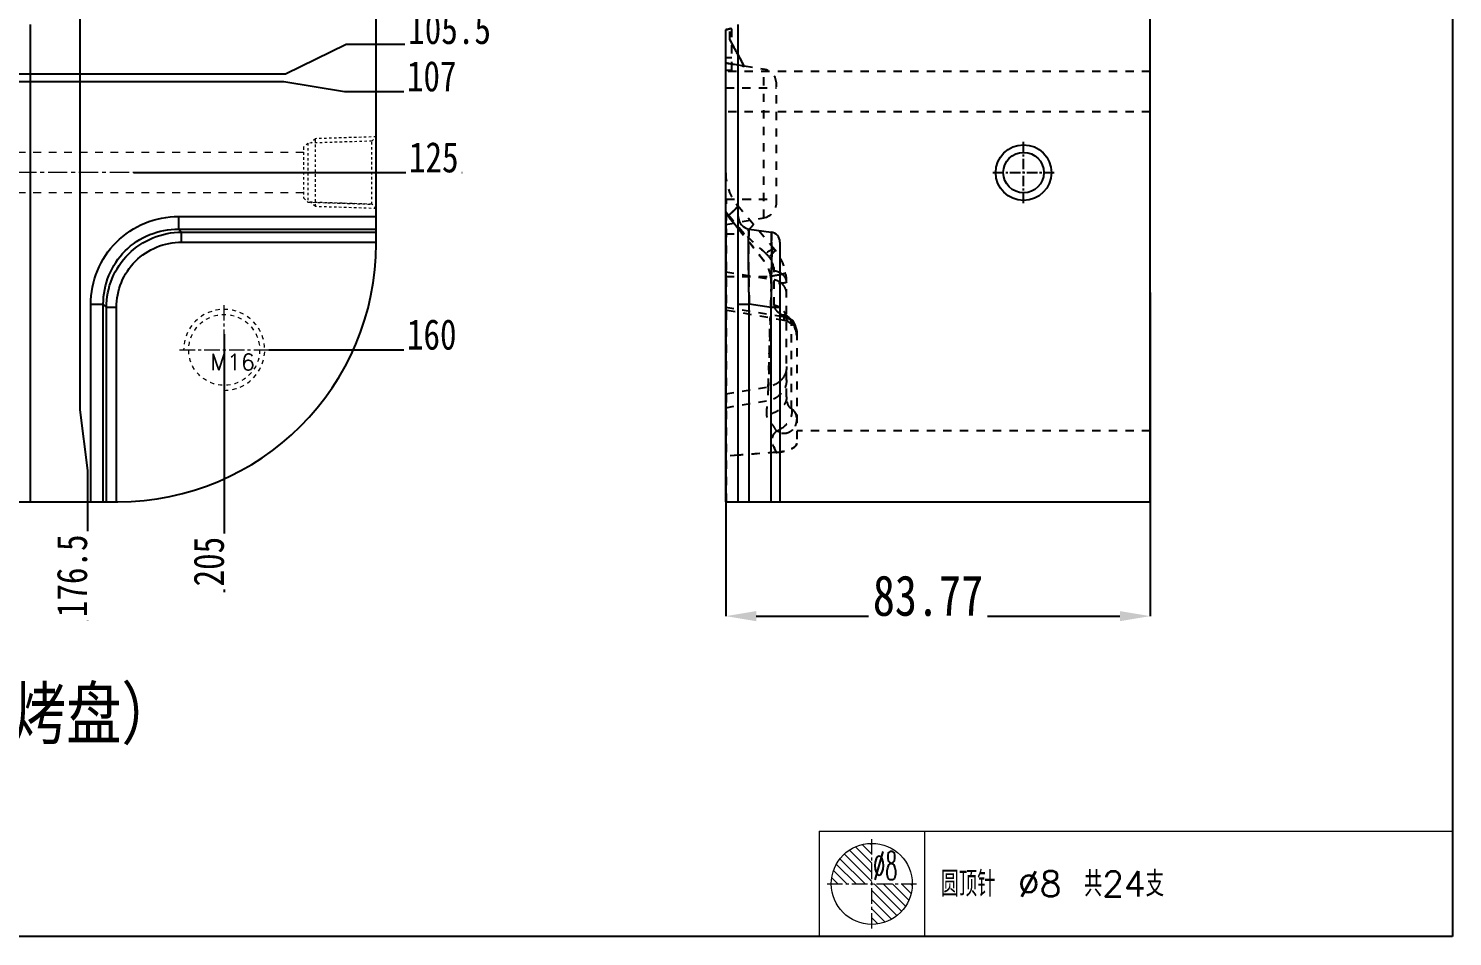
# Model space of a CAD drawing. Header units: millimetres. Extents: x 4797 to 6967, y -10922 to -3169.
# Drawn here: x 5720.4 to 6001.4, y -6133.8 to -5954.5 of the extents above; entities that cross this region are included whole.
import ezdxf
from ezdxf.enums import TextEntityAlignment as Align

# ---------------------------------------------------------------- set-up
doc = ezdxf.new("R2010")
doc.units = ezdxf.units.MM
doc.header["$LTSCALE"] = 16.335
doc.header["$PDMODE"] = 3
doc.header["$PDSIZE"] = 0.3125
doc.linetypes.add('CENTER', pattern=[0.6, 0.375, -0.075, 0.075, -0.075])
doc.linetypes.add('HIDDEN', pattern=[0.2, 0.1, -0.1])
doc.layers.get('0').update_dxf_attribs({"linetype": 'CONTINUOUS'})
doc.layers.get('Defpoints').update_dxf_attribs({"linetype": 'CONTINUOUS'})
for name, color, linetype, lineweight in [('cool', 153, 'HIDDEN', 9), ('epin', 13, 'CONTINUOUS', 9), ('screw', 33, 'CONTINUOUS', 13)]:
    doc.layers.add(name, color=color, linetype=linetype, lineweight=lineweight)
doc.layers.add('DEFAULT_2', color=8, linetype='HIDDEN')
doc.styles.add('CHINA', font='txt.shx', dxfattribs={"bigfont": 'gbcbig.shx'})
doc.styles.get("Standard").update_dxf_attribs({"font": 'txt', "width": 0.8})
doc.styles.add('TXT', font='txt.shx', dxfattribs={"bigfont": 'gbcbig.shx'})
doc.styles.add('TXT05', font='txt.shx', dxfattribs={"width": 0.5, "bigfont": 'gbcbig.shx'})
doc.dimstyles.new('ISO-25', dxfattribs={"dimtxt": 8, "dimasz": 6, "dimexe": 0, "dimexo": 0, "dimgap": 0, "dimtad": 1, "dimdsep": 46, "dimtxsty": 'Standard', "dimcen": 0, "dimclrd": 4, "dimclre": 4, "dimclrt": 6, "dimazin": 0, "dimtfac": 1, "dimtofl": 0, "dimtmove": 0, "dimatfit": 3, "dimfxl": 0, "dimarcsym": 0})

# ---------------------------------------------------------------- blocks, each defined once
blk = doc.blocks.new('*D198')
at = {"color": 4, "lineweight": -2, "transparency": 16777216}
for p, q in [((5857.97, -5991.48), (5857.97, -6070.57)), ((5941.73, -6006.66), (5941.73, -6070.57)), ((5863.97, -6070.57), (5935.73, -6070.57))]:
    blk.add_line(p, q, dxfattribs=at)
at = {"color": 4, "transparency": 16777216}
for points in [[(5863.97, -6069.57), (5863.97, -6071.57), (5857.97, -6070.57)], [(5935.73, -6069.57), (5935.73, -6071.57), (5941.73, -6070.57)]]:
    blk.add_solid(points, dxfattribs=at)
at = {"layer": 'Defpoints', "color": 0, "transparency": 16777216}
for p in [(5857.97, -5991.48), (5941.73, -6006.66), (5941.73, -6070.57)]:
    blk.add_point(p, dxfattribs=at)
at = {"color": 6, "transparency": 16777216, "insert": (5897.87, -6066.57), "char_height": 8, "attachment_point": 5, "bg_fill": 3, "box_fill_scale": 1.1, "bg_fill_color": 256, "bg_fill_true_color": 13158600, "bg_fill_transparency": 0}
blk.add_mtext('83.77', dxfattribs=at)
blk = doc.blocks.new('cool_jt_f12')
at = {"layer": 'cool', "ltscale": 0.3}
for p, q in [((0, 7.0785), (0.856, 6.2225)), ((0, 7.0785), (12, 6.7035)), ((0.856, 6.2225), (0.856, -6.2225)), ((13.5, 5.827375), (0.856, 6.2225)), ((0.856, 6.2225), (13.5, 5.827375)), ((12, 6.7035), (12.856, 5.8475)), ((12, 6.7035), (12, -6.7035)), ((14.327375, 5), (13.5, 5.827375)), ((13.5, -5.827375), (13.5, 5.827375)), ((14.327375, -5), (14.327375, 5)), ((13.5, -5.827375), (14.327375, -5)), ((0.856, -6.2225), (0, -7.0785)), ((0, -7.0785), (12, -6.7035)), ((0.856, -6.2225), (13.5, -5.827375)), ((12, -6.7035), (12.856, -5.8475))]:
    blk.add_line(p, q, dxfattribs=at)
blk = doc.blocks.new('147')
at = {"layer": 'cool', "ltscale": 0.932966}
for p, q in [((229.57, -3849.57), (-211.77, -3849.57)), ((229.57, -3857.57), (-211.77, -3857.57))]:
    blk.add_line(p, q, dxfattribs=at)
at = {"layer": 'cool', "color": 1, "linetype": 'CENTER', "ltscale": 0.621977}
blk.add_line((243.9, -3853.57), (-226.1, -3853.57), dxfattribs=at)
at = {"layer": 'cool', "ltscale": 0.932966, "rotation": 179.9999999999999}
blk.add_blockref('cool_jt_f12', (243.9, -3853.57), dxfattribs=at)
blk = doc.blocks.new('screw_m16_g')
at = {"layer": 'screw', "color": 1, "linetype": 'CENTER', "ltscale": 0.497582}
for p, q in [((0, -8.8), (0, 8.8)), ((-8.8, 0), (8.8, 0))]:
    blk.add_line(p, q, dxfattribs=at)
at = {"layer": 'screw', "color": 33, "linetype": 'HIDDEN', "ltscale": 0.497582}
blk.add_circle((0, 0), 7, dxfattribs=at)
at = {"layer": 'screw', "color": 92, "linetype": 'HIDDEN', "ltscale": 0.497582}
blk.add_arc((0, 0), 8, 270, 180, dxfattribs=at)
at = {"layer": 'screw', "color": 6, "style": 'TXT'}
blk.add_text('M16', height=3.2, dxfattribs=at).set_placement((-2.72, -4))
blk = doc.blocks.new('epin_ejp_8')
at = {"layer": 'epin'}
h = blk.add_hatch(dxfattribs=at)
h.set_pattern_fill('_ANSI31', color=123, scale=0.2, angle=90, style=0)
h.set_pattern_definition([(135, (-263.1036, 1313.3417), (-0.4490128, -0.4490128), [])])
h.paths.add_polyline_path([(0, 4, 0.414214), (-4, 0), (0, 0)])
h.paths.add_polyline_path([(4, 0), (0, 0), (0, -4, 0.414214)])
at = {"layer": 'epin', "color": 1, "linetype": 'CENTER', "ltscale": 0.248791}
for p, q in [((0, -4.4), (0, 4.4)), ((-4.4, 0), (4.4, 0))]:
    blk.add_line(p, q, dxfattribs=at)
at = {"layer": 'epin'}
blk.add_circle((0, 0), 4, dxfattribs=at)
at = {"layer": 'epin', "color": 6, "style": 'TXT05', "width": 0.5}
blk.add_text('%%c8', height=2.8, dxfattribs=at).set_placement((1.33, 1.8), align=Align.MIDDLE)
blk = doc.blocks.new('*D141')
at = {"color": 4, "lineweight": -2, "transparency": 16777216}
for p, q in [((5580.38, -5964.99), (5770.74, -5964.99)), ((5770.74, -5964.99), (5782.74, -5966.99)), ((5782.74, -5966.99), (5805.14, -5966.99))]:
    blk.add_line(p, q, dxfattribs=at)
at = {"layer": 'Defpoints', "color": 0, "transparency": 16777216}
for p in [(5553.98, -5857.99), (5580.38, -5964.99)]:
    blk.add_point(p, dxfattribs=at)
at = {"color": 6, "transparency": 16777216, "insert": (5799.94, -5963.99), "char_height": 6, "attachment_point": 5, "bg_fill": 3, "box_fill_scale": 1.1, "bg_fill_color": 256, "bg_fill_true_color": 13158600, "bg_fill_transparency": 0}
blk.add_mtext('107', dxfattribs=at)
at = {"layer": 'Defpoints', "color": 0, "transparency": 16777216}
blk.add_point((5794.74, -5966.99), dxfattribs=at)
blk = doc.blocks.new('*D203')
at = {"color": 4, "lineweight": -2, "transparency": 16777216}
blk.add_line((5741.1, -5982.99), (5805.94, -5982.99), dxfattribs=at)
at = {"layer": 'Defpoints', "color": 0, "transparency": 16777216}
for p in [(5553.98, -5857.99), (5741.1, -5982.99)]:
    blk.add_point(p, dxfattribs=at)
at = {"color": 6, "transparency": 16777216, "insert": (5800.34, -5979.99), "char_height": 6, "attachment_point": 5, "bg_fill": 3, "box_fill_scale": 1.1, "bg_fill_color": 256, "bg_fill_true_color": 13158600, "bg_fill_transparency": 0}
blk.add_mtext('125', dxfattribs=at)
at = {"layer": 'Defpoints', "color": 0, "transparency": 16777216}
blk.add_point((5794.74, -5982.99), dxfattribs=at)
blk = doc.blocks.new('*D204')
at = {"color": 4, "lineweight": -2, "transparency": 16777216}
blk.add_line((5767.78, -6017.99), (5805.14, -6017.99), dxfattribs=at)
at = {"layer": 'Defpoints', "color": 0, "transparency": 16777216}
for p in [(5553.98, -5857.99), (5767.78, -6017.99)]:
    blk.add_point(p, dxfattribs=at)
at = {"color": 6, "transparency": 16777216, "insert": (5799.94, -6014.99), "char_height": 6, "attachment_point": 5, "bg_fill": 3, "box_fill_scale": 1.1, "bg_fill_color": 256, "bg_fill_true_color": 13158600, "bg_fill_transparency": 0}
blk.add_mtext('160', dxfattribs=at)
at = {"layer": 'Defpoints', "color": 0, "transparency": 16777216}
blk.add_point((5794.74, -6017.99), dxfattribs=at)
blk = doc.blocks.new('*D205')
at = {"color": 4, "lineweight": -2, "transparency": 16777216}
blk.add_line((5758.98, -6014.88), (5758.98, -6065.81), dxfattribs=at)
at = {"layer": 'Defpoints', "color": 0, "transparency": 16777216}
for p in [(5553.98, -5857.99), (5758.98, -6014.88)]:
    blk.add_point(p, dxfattribs=at)
at = {"color": 6, "transparency": 16777216, "insert": (5755.98, -6059.81), "char_height": 6, "attachment_point": 5, "rotation": 90, "bg_fill": 3, "box_fill_scale": 1.1, "bg_fill_color": 256, "bg_fill_true_color": 13158600, "bg_fill_transparency": 0}
blk.add_mtext('205', dxfattribs=at)
at = {"layer": 'Defpoints', "color": 0, "transparency": 16777216}
blk.add_point((5758.98, -6053.81), dxfattribs=at)
blk = doc.blocks.new('*D175')
at = {"color": 4, "lineweight": -2, "transparency": 16777216}
for p, q in [((5771.06, -5963.49), (5783.06, -5957.64)), ((5783.06, -5957.64), (5811.86, -5957.64)), ((5708.38, -5963.49), (5771.06, -5963.49))]:
    blk.add_line(p, q, dxfattribs=at)
at = {"layer": 'Defpoints', "color": 0, "transparency": 16777216}
for p in [(5553.98, -5857.99), (5708.38, -5963.49)]:
    blk.add_point(p, dxfattribs=at)
at = {"color": 6, "transparency": 16777216, "insert": (5803.46, -5954.64), "char_height": 6, "attachment_point": 5, "bg_fill": 3, "box_fill_scale": 1.1, "bg_fill_color": 256, "bg_fill_true_color": 13158600, "bg_fill_transparency": 0}
blk.add_mtext('105.5', dxfattribs=at)
at = {"layer": 'Defpoints', "color": 0, "transparency": 16777216}
blk.add_point((5795.06, -5957.64), dxfattribs=at)
blk = doc.blocks.new('*D194')
at = {"color": 4, "lineweight": -2, "transparency": 16777216}
for p, q in [((5730.48, -5887.39), (5730.48, -6029.81)), ((5730.48, -6029.81), (5731.98, -6041.81)), ((5731.98, -6041.81), (5731.98, -6071.41))]:
    blk.add_line(p, q, dxfattribs=at)
at = {"layer": 'Defpoints', "color": 0, "transparency": 16777216}
for p in [(5553.98, -5857.99), (5730.48, -5887.39)]:
    blk.add_point(p, dxfattribs=at)
at = {"color": 6, "transparency": 16777216, "insert": (5728.98, -6062.61), "char_height": 6, "attachment_point": 5, "rotation": 90, "bg_fill": 3, "box_fill_scale": 1.1, "bg_fill_color": 256, "bg_fill_true_color": 13158600, "bg_fill_transparency": 0}
blk.add_mtext('176.5', dxfattribs=at)
at = {"layer": 'Defpoints', "color": 0, "transparency": 16777216}
blk.add_point((5731.98, -6053.81), dxfattribs=at)

msp = doc.modelspace()

# ---------------------------------------------------------------- linework, layer by layer
at = {"color": 7, "linetype": 'Continuous'}
for p, q in [((5941.734, -6047.99), (5941.735, -5667.99)), ((5788.984, -5996.99), (5788.984, -5718.99)), ((5720.745, -6047.99), (5720.745, -5953.732)), ((5857.966, -5954.765), (5859.19, -5954.437)), ((5860.443, -6047.99), (5860.444, -5953.732)), ((5857.966, -6047.99), (5857.966, -5954.765)), ((5749.986, -5991.662), (5788.984, -5991.662)), ((5749.986, -5991.662), (5749.986, -5994.138)), ((5749.986, -5994.138), (5788.984, -5994.138)), ((5750.594, -5994.746), (5749.986, -5994.138)), ((5750.594, -5994.746), (5788.984, -5994.746)), ((5750.594, -5996.726), (5750.594, -5994.746)), ((5750.594, -5996.726), (5788.984, -5996.726)), ((5862.596, -5994.138), (5866.922, -5994.746)), ((5868.644, -5996.726), (5868.643, -6047.99)), ((5732.656, -6008.992), (5735.132, -6008.992)), ((5732.656, -6047.99), (5732.656, -6008.992)), ((5735.74, -6009.6), (5735.132, -6008.992)), ((5735.132, -6047.99), (5735.132, -6008.992)), ((5737.721, -6009.6), (5735.74, -6009.6)), ((5735.74, -6047.99), (5735.74, -6009.6)), ((5737.721, -6047.99), (5737.721, -6009.6)), ((5860.444, -6008.992), (5862.596, -6008.992)), ((5866.922, -6009.6), (5862.596, -6008.992)), ((5862.596, -6047.99), (5862.596, -6008.992)), ((5868.644, -6009.6), (5866.922, -6009.6)), ((5866.922, -6047.99), (5866.922, -6009.6)), ((5588.32, -6047.99), (5737.984, -6047.99)), ((5857.966, -6047.99), (5941.734, -6047.99))]:
    msp.add_line(p, q, dxfattribs=at)
at = {"color": 1, "linetype": 'CENTER', "ltscale": 0.342088}
for p, q in [((5916.734, -5989.04), (5916.734, -5976.94)), ((5910.684, -5982.99), (5922.784, -5982.99))]:
    msp.add_line(p, q, dxfattribs=at)
at = {"color": 7, "linetype": 'Continuous'}
for radius in [5.5, 4]:
    msp.add_circle((5916.734, -5982.99), radius, dxfattribs=at)
for centre, radius, start, end in [((5852.393, -5934.101), 21.402, 285.77722, 286.64162), ((5852.64, -5934.934), 20.533, 286.64754, 287.14121), ((5852.711, -5935.155), 20.301, 287.13242, 288.15051), ((5862.944, -5991.662), 2.5, 179.99989, 261.99989), ((5866.644, -5996.726), 2, 359.99989, 81.99989), ((5737.984, -5996.99), 51, 270, 0)]:
    msp.add_arc(centre, radius, start, end, dxfattribs=at)
for points, knots in [([(5858.212, -5954.697), (5858.188, -5954.703), (5858.118, -5954.723), (5858.047, -5954.743), (5857.999, -5954.756)], [0, 0, 0, 0, 0.3338527, 1, 1, 1, 1]), ([(5732.656, -6008.992), (5732.657, -6006.736), (5733.542, -6002.173), (5737.39, -5996.396), (5743.168, -5992.548), (5747.73, -5991.662), (5749.986, -5991.662)], [0, 0, 0, 0, 0.2500254, 0.4999994, 0.7499737, 1, 1, 1, 1]), ([(5735.132, -6008.992), (5735.126, -6007.056), (5735.872, -6003.137), (5739.168, -5998.173), (5744.133, -5994.878), (5748.05, -5994.132), (5749.986, -5994.138)], [0, 0, 0, 0, 0.2500453, 0.5000464, 0.7499924, 1, 1, 1, 1]), ([(5735.74, -6009.6), (5735.745, -6007.667), (5736.515, -6003.763), (5739.816, -5998.821), (5744.758, -5995.52), (5748.662, -5994.751), (5750.594, -5994.746)], [0, 0, 0, 0, 0.2500423, 0.5000435, 0.7499888, 1, 1, 1, 1]), ([(5737.721, -6009.6), (5737.721, -6007.923), (5738.379, -6004.534), (5741.238, -6000.243), (5745.529, -5997.384), (5748.918, -5996.726), (5750.594, -5996.726)], [0, 0, 0, 0, 0.2500586, 0.5000438, 0.7499727, 1, 1, 1, 1]), ([(5862.596, -6008.992), (5862.574, -6008.023), (5862.535, -6006.123), (5862.491, -6003.362), (5862.464, -6000.817), (5862.455, -5998.877), (5862.457, -5997.508), (5862.464, -5996.644), (5862.475, -5995.901), (5862.49, -5995.285), (5862.508, -5994.803), (5862.529, -5994.484), (5862.547, -5994.302), (5862.563, -5994.213), (5862.572, -5994.165), (5862.588, -5994.137), (5862.596, -5994.138)], [0, 0, 0, 0, 0.1954136, 0.3836134, 0.557119, 0.7090615, 0.7749824, 0.8332947, 0.8834529, 0.9249968, 0.9575724, 0.980934, 0.9891109, 0.9949576, 0.9985097, 1, 1, 1, 1]), ([(5866.922, -6009.6), (5866.939, -6008.634), (5866.97, -6006.739), (5867.005, -6003.988), (5867.027, -6001.452), (5867.035, -5999.518), (5867.032, -5998.152), (5867.027, -5997.288), (5867.019, -5996.542), (5867.007, -5995.922), (5866.991, -5995.434), (5866.976, -5995.11), (5866.96, -5994.922), (5866.95, -5994.829), (5866.939, -5994.78), (5866.93, -5994.747), (5866.922, -5994.746)], [0, 0, 0, 0, 0.1949737, 0.3825475, 0.5554088, 0.7069248, 0.772777, 0.8311419, 0.8814782, 0.9233193, 0.9562951, 0.9801292, 0.9885571, 0.9946521, 0.9984271, 1, 1, 1, 1])]:
    msp.add_open_spline(points, degree=3, knots=knots, dxfattribs=at)
at = {"layer": 'DEFAULT_2', "color": 8, "linetype": 'HIDDEN'}
for p, q in [((5858.766, -5956.783), (5858.766, -5954.55)), ((5859.166, -5962.746), (5859.166, -5954.422)), ((5861.624, -5961.876), (5858.766, -5956.731)), ((5857.966, -5960.267), (5859.166, -5960.267)), ((5858.213, -5961.376), (5857.966, -5961.332)), ((5857.966, -5962.746), (5859.166, -5962.746)), ((5941.734, -5962.99), (5857.966, -5962.99)), ((5859.191, -5961.552), (5858.213, -5961.376)), ((5859.375, -5961.586), (5859.191, -5961.552)), ((5860.444, -5961.779), (5859.375, -5961.586)), ((5861.624, -5961.992), (5860.444, -5961.779)), ((5861.624, -5961.992), (5861.576, -5961.902)), ((5861.624, -5961.992), (5861.576, -5961.902)), ((5861.624, -5961.876), (5865.487, -5962.557)), ((5861.624, -5961.876), (5861.624, -5961.992)), ((5865.487, -5991.905), (5865.487, -5962.557)), ((5867.966, -5988.95), (5867.966, -5965.511)), ((5857.966, -5966.231), (5867.966, -5966.231)), ((5941.734, -5970.99), (5857.966, -5970.99)), ((5857.966, -5988.18), (5858.086, -5988.171)), ((5857.966, -5988.18), (5858.086, -5988.191)), ((5857.966, -5988.231), (5867.966, -5988.231)), ((5858.086, -6047.99), (5858.086, -5988.15)), ((5858.086, -5988.191), (5865.487, -5988.231)), ((5867.626, -5998.213), (5860.305, -5989.489)), ((5857.966, -5993.231), (5865.487, -5991.905)), ((5859.098, -5992.394), (5858.412, -5991.544)), ((5861.598, -5995.075), (5858.528, -5991.417)), ((5859.27, -5992.608), (5859.098, -5992.394)), ((5859.548, -5992.951), (5859.27, -5992.608)), ((5860.444, -5994.064), (5859.548, -5992.951)), ((5857.966, -5995.075), (5861.598, -5995.075)), ((5861.686, -5995.153), (5861.598, -5995.075)), ((5788.984, -5996.99), (5788.984, -5996.99)), ((5867.487, -6009.19), (5867.487, -6002.404)), ((5857.966, -6002.593), (5867.487, -6004.17)), ((5857.966, -6003.478), (5866.851, -6003.478)), ((5869.966, -6027.248), (5869.966, -6004.641)), ((5857.966, -6009.556), (5869.425, -6011.454)), ((5869.487, -6012.19), (5857.966, -6010.159)), ((5857.966, -6013.507), (5858.086, -6013.507)), ((5869.487, -6012.19), (5869.487, -6011.6)), ((5869.699, -6011.038), (5869.795, -6011.2)), ((5869.715, -6011.054), (5869.7, -6011.039)), ((5869.813, -6011.231), (5869.96, -6011.813)), ((5869.948, -6011.706), (5869.966, -6011.966)), ((5869.96, -6011.813), (5869.966, -6011.966)), ((5870.158, -6011.384), (5870.157, -6011.384)), ((5870.966, -6029.608), (5870.966, -6012.816)), ((5871.436, -6012.621), (5871.42, -6012.597)), ((5871.81, -6013.772), (5871.435, -6012.62)), ((5871.966, -6014.41), (5871.966, -6036.458)), ((5857.966, -6017.074), (5858.086, -6017.074)), ((5858.086, -6019.052), (5857.966, -6019.052)), ((5857.966, -6026.657), (5866.345, -6025.287)), ((5857.966, -6029.404), (5866.181, -6028.061)), ((5941.734, -6033.96), (5871.966, -6033.96)), ((5860.443, -6038.798), (5857.966, -6038.991)), ((5737.984, -6047.99), (5737.984, -6047.99))]:
    msp.add_line(p, q, dxfattribs=at)
for points in [[(5869.729, -6011.068), (5869.7, -6011.039), (5869.789, -6011.182), (5869.948, -6011.706)], [(5870.157, -6011.384), (5869.837, -6011.161), (5869.715, -6011.054)], [(5870.157, -6011.384), (5869.877, -6011.192), (5869.729, -6011.068)], [(5871.425, -6012.605), (5871.056, -6012.125), (5870.157, -6011.384)], [(5871.42, -6012.597), (5871.183, -6012.273), (5870.158, -6011.384)], [(5871.966, -6014.412), (5871.958, -6014.191), (5871.675, -6013.064), (5871.435, -6012.62)], [(5871.966, -6014.412), (5871.96, -6014.212), (5871.689, -6013.096), (5871.436, -6012.621)]]:
    msp.add_lwpolyline(points, dxfattribs=at)
for centre, radius, start, end in [((5852.407, -5934.158), 21.344, 285.82572, 286.76884), ((5852.708, -5935.146), 20.31, 286.76043, 287.13242), ((4752.34, -6568.429), 1264.234, 28.776758, 28.93435), ((5508.414, -6153.315), 401.699, 28.45757, 28.79447), ((5864.966, -5965.511), 3, 359.99989, 79.99989), ((5867.966, -5983.061), 10, 179.99989, 219.99989), ((5868.464, -5983.077), 12.972, 215.97272, 219.99921), ((5868.893, -5983.084), 13.469, 215.78348, 218.90866), ((5868.84, -5983.124), 13.402, 216.63627, 218.91572), ((5864.966, -5988.95), 3, 279.99989, 359.99989), ((5843.688, -5973.856), 23.014, 309.77604, 310.34695), ((5354.108, -6403.043), 650.875, 38.207666, 38.805113), ((5663.033, -6218.384), 298.822, 47.25657, 48.3568), ((5662.634, -6218.819), 299.412, 47.2569, 48.33246), ((5851.626, -5983.05), 15.612, 313.41217, 314.8181), ((5861.89, -6003.216), 5.835, 40.95848, 47.2731), ((5859.966, -6004.641), 10, 359.99989, 39.99989), ((5860.501, -6004.439), 6.422, 8.60571, 38.19059), ((8497.269, -6076.445), 2631.328, 178.440972, 178.59027), ((5867.237, -6005.525), 3.104, 60.6738, 62.75365), ((5867.232, -6011.986), 2.736, 18.79346, 28.01339), ((5869.2, -6014.294), 2.849, 74.89588, 85.48188), ((5868.972, -6014.659), 3.102, 71.04586, 80.44324), ((5868.966, -6015.144), 3, 359.99989, 79.99989), ((5869.312, -6012.776), 1.631, 71.41699, 75.43897), ((5869.334, -6012.712), 1.563, 65.12333, 71.4281), ((5869.214, -6014.241), 2.794, 71.44934, 74.87978), ((5869.35, -6012.675), 1.523, 47.78588, 65.09273), ((5865.867, -6021.129), 4.146, 312.70821, 317.8424), ((6246.88, -6049.14), 381.282, 176.41336, 176.83091), ((6239.543, -6048.707), 373.932, 176.40925, 176.83501), ((5865.689, -6023.721), 4.323, 313.70443, 318.2991), ((5866.394, -6029.402), 4.869, 288.70501, 297.90814), ((5981.777, -7609.222), 1575.104, 94.144895, 94.508376), ((5982.531, -7619.364), 1585.274, 94.145596, 94.416938), ((5867.081, -6026.437), 11.831, 274.11714, 277.66307)]:
    msp.add_arc(centre, radius, start, end, dxfattribs=at)
for points, knots in [([(5857.985, -5954.759), (5857.996, -5954.756), (5858.078, -5954.734), (5858.159, -5954.712), (5858.228, -5954.692)], [0, 0, 0, 0, 0.1433054, 1, 1, 1, 1]), ([(5860.305, -5989.489), (5860.325, -5989.512), (5860.314, -5989.612), (5860.171, -5989.85), (5859.805, -5990.28), (5859.19, -5990.876), (5858.69, -5991.312), (5858.412, -5991.544)], [0, 0, 0, 0, 0.0317359, 0.0907927, 0.3013404, 0.6171746, 1, 1, 1, 1]), ([(5860.305, -5989.489), (5860.322, -5989.508), (5860.303, -5989.6), (5860.222, -5989.725), (5860.076, -5989.919), (5859.766, -5990.266), (5859.247, -5990.779), (5858.786, -5991.194), (5858.528, -5991.417)], [0, 0, 0, 0, 0.0291134, 0.0873739, 0.177835, 0.2984276, 0.6155836, 1, 1, 1, 1]), ([(5859.411, -5990.613), (5859.344, -5990.677), (5859.055, -5990.952), (5858.759, -5991.217), (5858.528, -5991.417)], [0, 0, 0, 0, 0.2346198, 1, 1, 1, 1]), ([(5859.447, -5990.622), (5859.382, -5990.685), (5859.102, -5990.949), (5858.812, -5991.205), (5858.587, -5991.396)], [0, 0, 0, 0, 0.2330516, 1, 1, 1, 1]), ([(5863.375, -5993.147), (5863.392, -5993.166), (5863.373, -5993.258), (5863.292, -5993.383), (5863.146, -5993.577), (5862.835, -5993.924), (5862.317, -5994.438), (5861.855, -5994.852), (5861.598, -5995.075)], [0, 0, 0, 0, 0.0291136, 0.0873741, 0.1778352, 0.2984277, 0.6155837, 1, 1, 1, 1]), ([(5862.596, -5994.138), (5862.588, -5994.137), (5862.572, -5994.165), (5862.563, -5994.213), (5862.547, -5994.302), (5862.529, -5994.484), (5862.508, -5994.803), (5862.49, -5995.285), (5862.475, -5995.901), (5862.464, -5996.645), (5862.457, -5997.51), (5862.455, -5998.878), (5862.464, -6000.818), (5862.491, -6003.363), (5862.535, -6006.123), (5862.574, -6008.023), (5862.596, -6008.992)], [0, 0, 0, 0, 0.0014903, 0.0050418, 0.0108884, 0.0190661, 0.0424359, 0.0750271, 0.1165887, 0.1667773, 0.2251069, 0.2910435, 0.4429795, 0.616442, 0.8045876, 1, 1, 1, 1]), ([(5866.922, -5994.746), (5866.93, -5994.747), (5866.939, -5994.78), (5866.95, -5994.829), (5866.96, -5994.922), (5866.976, -5995.11), (5866.991, -5995.434), (5867.007, -5995.922), (5867.019, -5996.543), (5867.027, -5997.289), (5867.032, -5998.154), (5867.035, -5999.52), (5867.027, -6001.453), (5867.005, -6003.988), (5866.97, -6006.739), (5866.939, -6008.634), (5866.922, -6009.6)], [0, 0, 0, 0, 0.0015726, 0.0053466, 0.0114408, 0.019869, 0.0437105, 0.0767008, 0.1185592, 0.1689241, 0.2273063, 0.2931734, 0.4446812, 0.617498, 0.8050216, 1, 1, 1, 1]), ([(5867.626, -5998.213), (5867.649, -5998.24), (5867.644, -5998.353), (5867.49, -5998.623), (5867.09, -5999.094), (5866.41, -5999.746), (5865.857, -6000.218), (5865.548, -6000.468)], [0, 0, 0, 0, 0.0335722, 0.0932075, 0.3034799, 0.6183416, 1, 1, 1, 1]), ([(5867.626, -5998.213), (5867.578, -5998.156), (5867.418, -5998.141), (5867.218, -5998.186), (5866.898, -5998.298), (5866.433, -5998.543), (5866.054, -5998.787), (5865.849, -5998.929)], [0, 0, 0, 0, 0.1135397, 0.2038759, 0.3194063, 0.6215931, 1, 1, 1, 1]), ([(5867.626, -5998.213), (5867.578, -5998.156), (5867.418, -5998.141), (5867.218, -5998.185), (5866.898, -5998.298), (5866.433, -5998.543), (5866.054, -5998.787), (5865.849, -5998.929)], [0, 0, 0, 0, 0.1135511, 0.2038877, 0.3194169, 0.6215989, 1, 1, 1, 1]), ([(5865.849, -5998.929), (5866.38, -5999.42), (5867.196, -6000.499), (5867.487, -6001.818), (5867.487, -6002.404)], [0, 0, 0, 0, 0.5524154, 1, 1, 1, 1]), ([(5867.487, -6002.404), (5867.487, -6001.91), (5867.284, -6000.805), (5866.692, -5999.847), (5866.297, -5999.39)], [0, 0, 0, 0, 0.4499202, 1, 1, 1, 1]), ([(5869.966, -6004.641), (5869.966, -6004.375), (5869.829, -6003.817), (5869.277, -6003.12), (5868.462, -6002.621), (5867.822, -6002.449), (5867.487, -6002.404)], [0, 0, 0, 0, 0.2203173, 0.4579188, 0.7195626, 1, 1, 1, 1]), ([(5868.658, -6002.766), (5868.569, -6002.72), (5868.196, -6002.549), (5867.794, -6002.445), (5867.487, -6002.404)], [0, 0, 0, 0, 0.2445216, 1, 1, 1, 1]), ([(5866.915, -6004.855), (5866.801, -6008.964), (5866.67, -6014.667), (5866.49, -6021.478), (5866.401, -6024.18), (5866.345, -6025.287)], [0, 0, 0, 0, 0.6033357, 0.8372174, 1, 1, 1, 1]), ([(5869.797, -6002.812), (5869.801, -6002.834), (5869.708, -6002.885), (5869.57, -6002.936), (5869.3, -6003.013), (5868.953, -6003.095), (5868.515, -6003.188), (5867.807, -6003.323), (5867.243, -6003.417), (5866.851, -6003.478)], [0, 0, 0, 0, 0.0225729, 0.0780095, 0.1672081, 0.2876442, 0.4359319, 0.6077249, 1, 1, 1, 1]), ([(5868.678, -6003.153), (5868.545, -6003.181), (5867.938, -6003.301), (5867.327, -6003.404), (5866.851, -6003.478)], [0, 0, 0, 0, 0.2204146, 1, 1, 1, 1]), ([(5869.966, -6004.641), (5869.966, -6004.668), (5869.874, -6004.721), (5869.715, -6004.756), (5869.438, -6004.799), (5868.9, -6004.843), (5868.045, -6004.87), (5867.317, -6004.864), (5866.915, -6004.855)], [0, 0, 0, 0, 0.0258483, 0.0822107, 0.171472, 0.2914846, 0.6098464, 1, 1, 1, 1]), ([(5869.966, -6006.946), (5869.966, -6006.619), (5869.841, -6005.954), (5869.304, -6005.089), (5868.489, -6004.451), (5867.827, -6004.226), (5867.487, -6004.17)], [0, 0, 0, 0, 0.243591, 0.4906898, 0.7430682, 1, 1, 1, 1]), ([(5869.797, -6002.818), (5869.795, -6002.829), (5869.766, -6002.854), (5869.67, -6002.903), (5869.455, -6002.971), (5869.11, -6003.06), (5868.835, -6003.12), (5868.678, -6003.153)], [0, 0, 0, 0, 0.0300276, 0.0862404, 0.2842756, 0.5927237, 1, 1, 1, 1]), ([(5869.647, -6003.622), (5869.594, -6003.542), (5869.349, -6003.222), (5869.024, -6002.969), (5868.757, -6002.819)], [0, 0, 0, 0, 0.2389263, 1, 1, 1, 1]), ([(5869.966, -6011.966), (5869.966, -6011.64), (5869.839, -6010.975), (5869.304, -6010.108), (5868.488, -6009.472), (5867.827, -6009.246), (5867.487, -6009.19)], [0, 0, 0, 0, 0.2433917, 0.4906819, 0.743286, 1, 1, 1, 1]), ([(5867.487, -6009.19), (5867.487, -6009.537), (5867.791, -6010.102), (5868.415, -6010.696), (5868.845, -6011), (5869.087, -6011.151)], [0, 0, 0, 0, 0.3992428, 0.6717458, 1, 1, 1, 1]), ([(5868.607, -6010.823), (5868.575, -6010.798), (5868.452, -6010.704), (5868.333, -6010.604), (5868.248, -6010.527)], [0, 0, 0, 0, 0.2602416, 1, 1, 1, 1]), ([(5869.087, -6011.151), (5869.044, -6011.124), (5868.881, -6011.02), (5868.721, -6010.909), (5868.607, -6010.823)], [0, 0, 0, 0, 0.2599761, 1, 1, 1, 1]), ([(5866.345, -6025.287), (5866.436, -6023.486), (5866.557, -6018.959), (5866.67, -6014.433), (5866.738, -6011.709)], [0, 0, 0, 0, 0.3982818, 1, 1, 1, 1]), ([(5870.157, -6011.384), (5870.081, -6011.336), (5869.751, -6011.168), (5869.365, -6011.124), (5869.087, -6011.151)], [0, 0, 0, 0, 0.2433954, 1, 1, 1, 1]), ([(5869.722, -6011.198), (5869.672, -6011.185), (5869.463, -6011.141), (5869.247, -6011.135), (5869.087, -6011.151)], [0, 0, 0, 0, 0.2442218, 1, 1, 1, 1]), ([(5869.087, -6011.151), (5869.125, -6011.175), (5869.25, -6011.26), (5869.367, -6011.364), (5869.425, -6011.454)], [0, 0, 0, 0, 0.294601, 1, 1, 1, 1]), ([(5869.425, -6011.454), (5869.414, -6011.437), (5869.359, -6011.361), (5869.289, -6011.297), (5869.232, -6011.252)], [0, 0, 0, 0, 0.2201683, 1, 1, 1, 1]), ([(5871.425, -6012.605), (5871.215, -6012.279), (5870.613, -6011.714), (5869.826, -6011.486), (5869.425, -6011.454)], [0, 0, 0, 0, 0.4907658, 1, 1, 1, 1]), ([(5869.425, -6011.454), (5869.434, -6011.467), (5869.465, -6011.51), (5869.487, -6011.563), (5869.487, -6011.6)], [0, 0, 0, 0, 0.296875, 1, 1, 1, 1]), ([(5871.966, -6014.41), (5871.966, -6014.08), (5871.84, -6013.409), (5871.306, -6012.531), (5870.489, -6011.886), (5869.827, -6011.658), (5869.487, -6011.6)], [0, 0, 0, 0, 0.2446335, 0.4924821, 0.7446169, 1, 1, 1, 1]), ([(5870.966, -6012.815), (5870.701, -6012.681), (5870.355, -6012.489), (5870.032, -6012.175), (5869.966, -6012.027), (5869.966, -6011.966)], [0, 0, 0, 0, 0.6619315, 0.8643773, 1, 1, 1, 1]), ([(5869.966, -6011.966), (5869.966, -6012.055), (5870.107, -6012.276), (5870.296, -6012.415), (5870.42, -6012.5)], [0, 0, 0, 0, 0.3708099, 1, 1, 1, 1]), ([(5870.966, -6012.815), (5870.935, -6012.521), (5870.782, -6011.962), (5870.384, -6011.526), (5870.158, -6011.384)], [0, 0, 0, 0, 0.5254215, 1, 1, 1, 1]), ([(5870.42, -6012.5), (5870.459, -6012.526), (5870.635, -6012.64), (5870.82, -6012.741), (5870.966, -6012.816)], [0, 0, 0, 0, 0.2205275, 1, 1, 1, 1]), ([(5871.42, -6012.597), (5871.266, -6012.359), (5870.998, -6012.075), (5870.682, -6011.866), (5870.599, -6011.817)], [0, 0, 0, 0, 0.7467651, 1, 1, 1, 1]), ([(5871.647, -6013.13), (5871.49, -6012.832), (5871.203, -6012.468), (5870.85, -6012.187), (5870.757, -6012.121)], [0, 0, 0, 0, 0.7468327, 1, 1, 1, 1]), ([(5871.811, -6013.772), (5871.769, -6013.686), (5871.552, -6013.315), (5871.232, -6013.014), (5870.966, -6012.815)], [0, 0, 0, 0, 0.2249338, 1, 1, 1, 1]), ([(5870.966, -6012.816), (5871.03, -6012.864), (5871.266, -6013.05), (5871.479, -6013.267), (5871.61, -6013.443)], [0, 0, 0, 0, 0.2680601, 1, 1, 1, 1]), ([(5871.966, -6014.41), (5871.966, -6014.079), (5871.881, -6013.632), (5871.699, -6013.228), (5871.647, -6013.13)], [0, 0, 0, 0, 0.7473075, 1, 1, 1, 1]), ([(5871.81, -6013.772), (5871.836, -6013.824), (5871.922, -6014.027), (5871.966, -6014.248), (5871.966, -6014.41)], [0, 0, 0, 0, 0.2644501, 1, 1, 1, 1]), ([(5871.966, -6014.41), (5871.966, -6014.357), (5871.952, -6014.138), (5871.883, -6013.923), (5871.811, -6013.772)], [0, 0, 0, 0, 0.2393204, 1, 1, 1, 1]), ([(5869.966, -6021.286), (5869.966, -6021.761), (5869.783, -6022.726), (5868.998, -6023.979), (5867.806, -6024.896), (5866.841, -6025.211), (5866.345, -6025.287)], [0, 0, 0, 0, 0.2436208, 0.4903182, 0.7425159, 1, 1, 1, 1]), ([(5869.966, -6023.879), (5869.966, -6024.375), (5869.775, -6025.383), (5868.954, -6026.692), (5867.708, -6027.651), (5866.699, -6027.981), (5866.181, -6028.061)], [0, 0, 0, 0, 0.2434495, 0.4901185, 0.7424001, 1, 1, 1, 1]), ([(5869.966, -6027.247), (5869.966, -6027.673), (5869.754, -6028.563), (5868.883, -6029.672), (5867.599, -6030.464), (5866.587, -6030.729), (5866.058, -6030.796)], [0, 0, 0, 0, 0.2227256, 0.4606354, 0.7209495, 1, 1, 1, 1]), ([(5869.966, -6027.248), (5869.966, -6027.709), (5869.714, -6028.68), (5869.061, -6029.426), (5868.673, -6029.738)], [0, 0, 0, 0, 0.48109, 1, 1, 1, 1]), ([(5870.966, -6029.608), (5870.572, -6029.502), (5870.218, -6028.773), (5870.026, -6027.949), (5869.966, -6027.47), (5869.966, -6027.248)], [0, 0, 0, 0, 0.4620818, 0.7476026, 1, 1, 1, 1]), ([(5866.058, -6030.796), (5866.066, -6030.524), (5866.094, -6029.612), (5866.136, -6028.7), (5866.181, -6028.061)], [0, 0, 0, 0, 0.2980567, 1, 1, 1, 1]), ([(5870.966, -6029.607), (5871.033, -6030.055), (5870.981, -6031.005), (5870.375, -6032.317), (5869.333, -6033.385), (5868.433, -6033.853), (5867.956, -6034.013)], [0, 0, 0, 0, 0.2358531, 0.4814601, 0.7375604, 1, 1, 1, 1]), ([(5870.966, -6029.608), (5871.016, -6029.943), (5871.014, -6030.406), (5870.926, -6030.851), (5870.899, -6030.963)], [0, 0, 0, 0, 0.7462309, 1, 1, 1, 1]), ([(5870.966, -6029.607), (5871.261, -6029.847), (5871.759, -6030.386), (5871.966, -6031.105), (5871.966, -6031.438)], [0, 0, 0, 0, 0.533269, 1, 1, 1, 1]), ([(5871.966, -6031.438), (5871.966, -6031.106), (5871.759, -6030.386), (5871.261, -6029.848), (5870.966, -6029.608)], [0, 0, 0, 0, 0.4667183, 1, 1, 1, 1]), ([(5867.97, -6034.045), (5867.831, -6033.733), (5867.506, -6033.136), (5866.871, -6032.374), (5866.281, -6031.665), (5866.051, -6031.076), (5866.058, -6030.796)], [0, 0, 0, 0, 0.269349, 0.5312807, 0.7787987, 1, 1, 1, 1]), ([(5871.966, -6031.438), (5871.966, -6031.984), (5871.782, -6033.031), (5870.953, -6034.071), (5870.078, -6034.471), (5869.107, -6034.588), (5868.369, -6034.338), (5867.939, -6034.081)], [0, 0, 0, 0, 0.2737582, 0.5156044, 0.6314584, 0.7487386, 1, 1, 1, 1]), ([(5871.966, -6031.438), (5871.966, -6031.882), (5871.841, -6032.734), (5871.41, -6033.494), (5871.134, -6033.785)], [0, 0, 0, 0, 0.5249661, 1, 1, 1, 1]), ([(5867.93, -6038.238), (5867.785, -6037.876), (5867.532, -6037.352), (5867.237, -6036.64), (5867.086, -6036.092), (5867.058, -6035.519), (5867.277, -6034.765), (5867.677, -6034.308), (5867.97, -6034.045)], [0, 0, 0, 0, 0.2531248, 0.3771439, 0.4994968, 0.6210824, 0.7442316, 1, 1, 1, 1]), ([(5867.97, -6034.044), (5867.678, -6034.308), (5867.279, -6034.766), (5867.061, -6035.519), (5867.089, -6036.092), (5867.24, -6036.64), (5867.533, -6037.352), (5867.785, -6037.876), (5867.93, -6038.238)], [0, 0, 0, 0, 0.2556984, 0.3788393, 0.5004408, 0.6228114, 0.746845, 1, 1, 1, 1]), ([(5868.69, -6034.32), (5868.635, -6034.291), (5868.407, -6034.167), (5868.156, -6034.071), (5867.959, -6034.051)], [0, 0, 0, 0, 0.2386302, 1, 1, 1, 1]), ([(5871.134, -6033.785), (5870.982, -6033.946), (5870.625, -6034.228), (5870.003, -6034.493), (5869.434, -6034.587), (5868.989, -6034.482), (5868.79, -6034.374), (5868.69, -6034.32)], [0, 0, 0, 0, 0.2468433, 0.4977897, 0.7497565, 0.872704, 1, 1, 1, 1]), ([(5867.93, -6038.238), (5868.474, -6038.198), (5869.473, -6038.06), (5870.617, -6037.71), (5871.319, -6037.332), (5871.746, -6037.008), (5871.966, -6036.668), (5871.966, -6036.458)], [0, 0, 0, 0, 0.3527279, 0.6496551, 0.7681414, 0.864553, 1, 1, 1, 1]), ([(5871.966, -6036.458), (5871.966, -6036.641), (5871.799, -6036.939), (5871.454, -6037.237), (5870.891, -6037.585), (5869.949, -6037.935), (5869.118, -6038.1), (5868.658, -6038.162)], [0, 0, 0, 0, 0.1400461, 0.2358424, 0.352193, 0.6444683, 1, 1, 1, 1])]:
    msp.add_open_spline(points, degree=3, knots=knots, dxfattribs=at)
for points in [[(5858.766, -5956.783), (5859.724, -5958.517), (5860.682, -5960.25), (5861.624, -5961.992)], [(5857.966, -5961.332), (5859.186, -5961.551), (5860.405, -5961.771), (5861.624, -5961.992)], [(5858.412, -5991.544), (5860.804, -5994.507), (5863.195, -5997.473), (5865.548, -6000.468)], [(5861.323, -5995.157), (5861.03, -5994.792), (5860.737, -5994.428), (5860.444, -5994.064)], [(5866.851, -6003.478), (5866.909, -6003.934), (5866.928, -6004.396), (5866.915, -6004.855)], [(5866.915, -6004.855), (5866.928, -6004.396), (5866.909, -6003.934), (5866.851, -6003.478)], [(5868.661, -6004.621), (5868.309, -6004.394), (5867.9, -6004.239), (5867.487, -6004.17)], [(5869.264, -6005.134), (5869.088, -6004.937), (5868.883, -6004.764), (5868.661, -6004.621)], [(5869.785, -6005.982), (5869.665, -6005.673), (5869.485, -6005.382), (5869.264, -6005.134)], [(5869.966, -6006.946), (5869.966, -6006.619), (5869.903, -6006.287), (5869.785, -6005.982)], [(5868.658, -6009.639), (5868.306, -6009.413), (5867.899, -6009.258), (5867.487, -6009.19)], [(5869.232, -6011.252), (5869.185, -6011.216), (5869.137, -6011.182), (5869.087, -6011.151)], [(5869.459, -6011.506), (5869.449, -6011.488), (5869.437, -6011.47), (5869.425, -6011.454)], [(5869.487, -6011.6), (5869.487, -6011.567), (5869.475, -6011.535), (5869.459, -6011.506)], [(5869.966, -6011.966), (5869.966, -6011.675), (5869.915, -6011.38), (5869.821, -6011.104)], [(5870.757, -6012.121), (5870.52, -6011.954), (5870.255, -6011.82), (5869.979, -6011.726)], [(5870.599, -6011.817), (5870.443, -6011.725), (5870.275, -6011.65), (5870.103, -6011.592)], [(5870.655, -6011.882), (5870.577, -6011.76), (5870.483, -6011.646), (5870.375, -6011.549)], [(5871.61, -6013.443), (5871.686, -6013.546), (5871.755, -6013.656), (5871.81, -6013.772)], [(5869.966, -6021.286), (5869.966, -6021.761), (5869.874, -6022.244), (5869.702, -6022.686)], [(5869.702, -6022.686), (5869.527, -6023.134), (5869.263, -6023.555), (5868.94, -6023.912)]]:
    msp.add_open_spline(points, degree=3, dxfattribs=at)
at = {"layer": 'epin'}
for p, q in [((5876.378, -6113.041), (6001.378, -6113.041)), ((5876.378, -6113.041), (5876.378, -6133.841)), ((5897.178, -6113.041), (5897.178, -6133.841)), ((6001.378, -6113.041), (6001.378, -6133.841)), ((5876.378, -6133.841), (6001.378, -6133.841))]:
    msp.add_line(p, q, dxfattribs=at)

# ---------------------------------------------------------------- block references
msp.add_blockref('147', (5545.088, -2129.424))
at = {"layer": 'epin', "xscale": 2, "yscale": 2, "zscale": 2}
msp.add_blockref('epin_ejp_8', (5886.778, -6123.441), dxfattribs=at)
at = {"layer": 'screw'}
msp.add_blockref('screw_m16_g', (5758.984, -6017.99), dxfattribs=at)

# ---------------------------------------------------------------- texts
at = {"insert": (5580.632, -6084.768), "char_height": 10, "width": 170.20524, "attachment_point": 1}
msp.add_mtext('{\\fSimSun|b0|i0|c134|p2;后模芯(第二套 CH184-09A下烤盘）\\P1.注意灌口方向}', dxfattribs=at)
at = {"layer": 'epin', "color": 53, "style": 'CHINA'}
msp.add_text('圆顶针 %%c8 共24支', height=5, dxfattribs=at).set_placement((5900.378, -6125.941))

# ---------------------------------------------------------------- next in the draw order: dimensions: what is measured, and where the dimension line sits
dim = msp.add_linear_dim(base=(5941.734, -6070.566), p1=(5857.966, -5991.478), p2=(5941.734, -6006.665), dimstyle='ISO-25', override={"dimfxl": 1.25})
dim.commit()
dim.dimension.update_dxf_attribs({"geometry": '*D198', "text_midpoint": (5897.873, -6070.566), "dimtype": 160})

# ---------------------------------------------------------------- next in the draw order: linework, layer by layer
msp.add_lwpolyline([(6001.378, -6133.841), (5246.546, -6133.841), (5246.546, -5613.499), (6001.378, -5613.499)], close=True)

# ---------------------------------------------------------------- next in the draw order: dimensions: what is measured, and where the dimension line sits
dim = msp.add_ordinate_dim(feature_location=(5580.384, -5964.99), offset=(214.356, -2), dtype=0, origin=(5553.984, -5857.99), dimstyle='ISO-25', override={"dimtxt": 6, "dimfxl": 1.25})
dim.commit()
dim.dimension.update_dxf_attribs({"geometry": '*D141', "text_midpoint": (5799.94, -5963.99)})

# ---------------------------------------------------------------- next in the draw order: dimensions: what is measured, and where the dimension line sits
dim = msp.add_ordinate_dim(feature_location=(5741.099, -5982.99), offset=(53.641, 0), dtype=0, origin=(5553.984, -5857.99), dimstyle='ISO-25', override={"dimtxt": 6, "dimfxl": 1.25})
dim.commit()
dim.dimension.update_dxf_attribs({"geometry": '*D203', "text_midpoint": (5800.34, -5979.99)})

# ---------------------------------------------------------------- next in the draw order: dimensions: what is measured, and where the dimension line sits
dim = msp.add_ordinate_dim(feature_location=(5767.784, -6017.99), offset=(26.956, 0), dtype=0, origin=(5553.984, -5857.99), dimstyle='ISO-25', override={"dimtxt": 6, "dimfxl": 1.25})
dim.commit()
dim.dimension.update_dxf_attribs({"geometry": '*D204', "text_midpoint": (5799.94, -6014.99)})

# ---------------------------------------------------------------- next in the draw order: dimensions: what is measured, and where the dimension line sits
dim = msp.add_ordinate_dim(feature_location=(5758.984, -6014.884), offset=(0, -38.922), dtype=1, origin=(5553.984, -5857.99), dimstyle='ISO-25', override={"dimtxt": 6, "dimfxl": 1.25})
dim.commit()
dim.dimension.update_dxf_attribs({"geometry": '*D205', "text_midpoint": (5755.984, -6059.806)})

# ---------------------------------------------------------------- next in the draw order: dimensions: what is measured, and where the dimension line sits
dim = msp.add_ordinate_dim(feature_location=(5708.384, -5963.49), offset=(86.679, 5.85), dtype=0, origin=(5553.984, -5857.99), dimstyle='ISO-25', override={"dimtxt": 6, "dimfxl": 1.25})
dim.commit()
dim.dimension.update_dxf_attribs({"geometry": '*D175', "text_midpoint": (5803.463, -5954.639)})

# ---------------------------------------------------------------- next in the draw order: dimensions: what is measured, and where the dimension line sits
dim = msp.add_ordinate_dim(feature_location=(5730.484, -5887.39), offset=(1.5, -166.416), dtype=1, origin=(5553.984, -5857.99), dimstyle='ISO-25', override={"dimtxt": 6, "dimfxl": 1.25})
dim.commit()
dim.dimension.update_dxf_attribs({"geometry": '*D194', "text_midpoint": (5728.984, -6062.606)})

doc.saveas('drawing.dxf')
